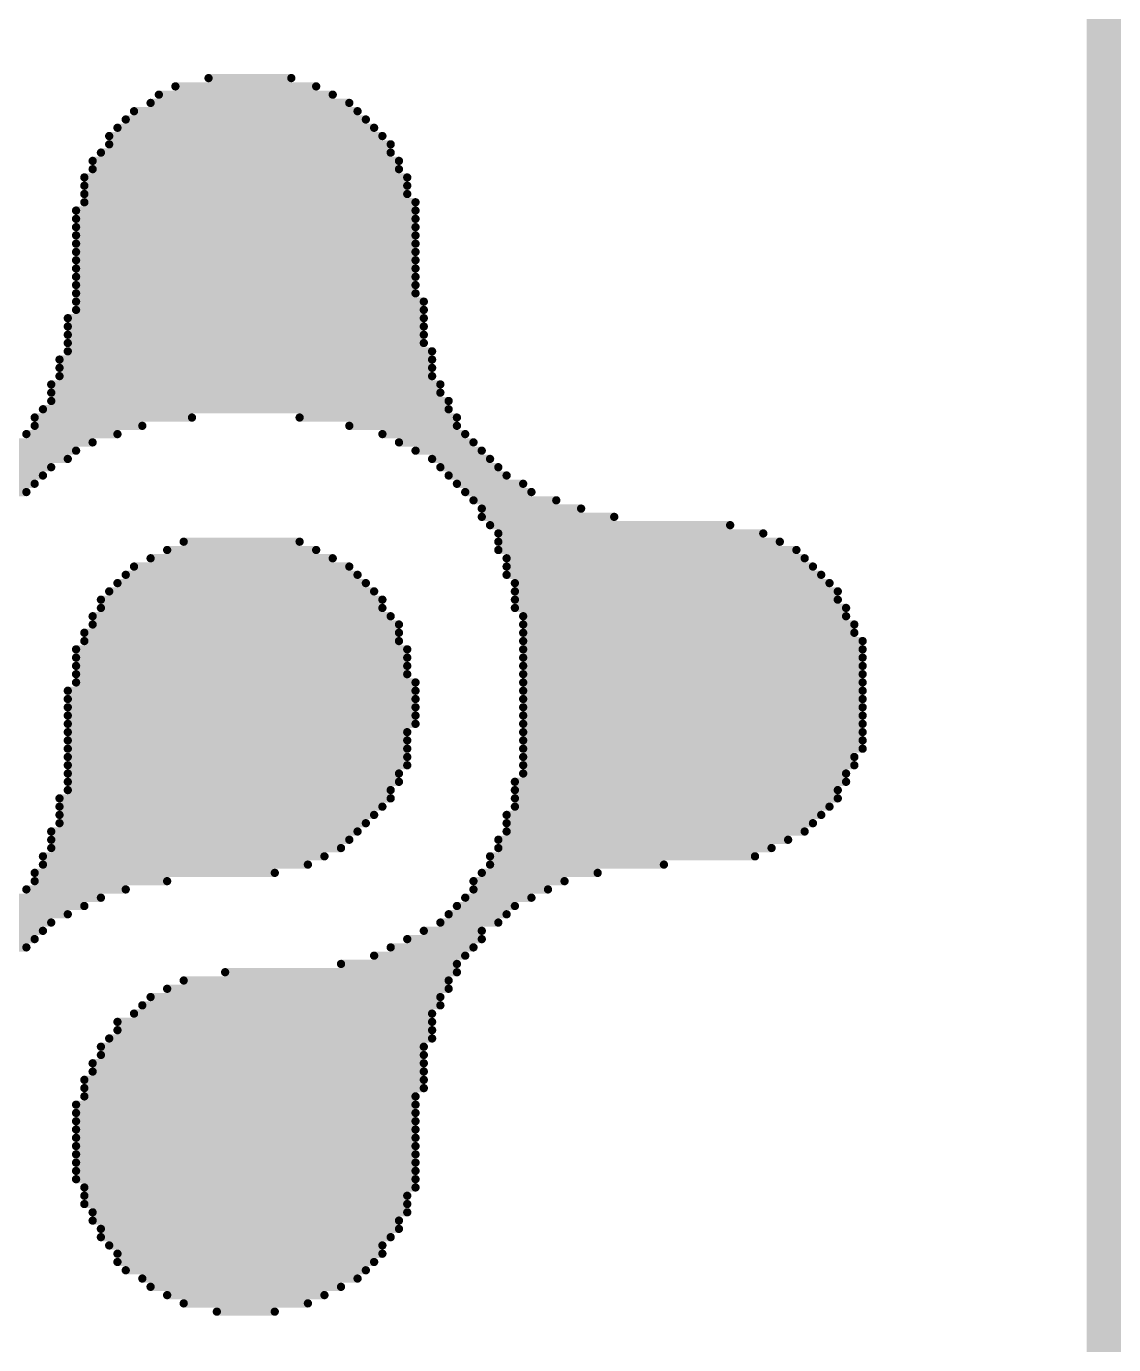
# Model space of a CAD drawing. Header units: millimetres. Extents: x 2.26 to 6.57, y 1.2 to 4.64.
# Drawn here: x 2.6263 to 2.7576, y 3.9282 to 4.0874 of the extents above; entities that cross this region are included whole.
import ezdxf

# ---------------------------------------------------------------- set-up
doc = ezdxf.new("R2010")
doc.units = ezdxf.units.MM
doc.header["$MEASUREMENT"] = 0
for name, color, linetype in [('BottomLayer', 5, 'Continuous'), ('DrillDrawing', 1, 'Continuous'), ('MultiLayer', 9, 'Continuous'), ('TopLayer', 1, 'Continuous'), ('TopOverlay', 2, 'Continuous'), ('ViaHoleLayer', 16, 'Continuous')]:
    doc.layers.add(name, color=color, linetype=linetype)

# ---------------------------------------------------------------- blocks, each defined once
blk = doc.blocks.new('NUCLEO_______0_5___4')
at = {"layer": 'TopOverlay', "const_width": 0.001}
for points in [[(0.02, 0.078), (0.03, 0.078)], [(0.014, 0.076), (0.035, 0.076)], [(0.016, 0.077), (0.033, 0.077)], [(0.013, 0.075), (0.037, 0.075)], [(0.01, 0.073), (0.039, 0.073)], [(0.011, 0.074), (0.038, 0.074)], [(0.009, 0.072), (0.04, 0.072)], [(0.008, 0.071), (0.041, 0.071)], [(0.008, 0.07), (0.042, 0.07)], [(0.006, 0.068), (0.043, 0.068)], [(0.007, 0.069), (0.042, 0.069)], [(0.006, 0.067), (0.043, 0.067)], [(0.005, 0.066), (0.044, 0.066)], [(0.005, 0.065), (0.044, 0.065)], [(0.005, 0.064), (0.044, 0.064)], [(0.004, 0.062), (0.045, 0.062)], [(0.005, 0.063), (0.045, 0.063)], [(0.004, 0.061), (0.045, 0.061)], [(0.004, 0.06), (0.045, 0.06)], [(0.004, 0.059), (0.045, 0.059)], [(0.004, 0.058), (0.045, 0.058)], [(0.004, 0.057), (0.045, 0.057)], [(0.004, 0.056), (0.045, 0.056)], [(0.004, 0.055), (0.045, 0.055)], [(0.004, 0.054), (0.045, 0.054)], [(0.004, 0.053), (0.045, 0.053)], [(0.004, 0.052), (0.045, 0.052)], [(0.004, 0.051), (0.046, 0.051)], [(0.003, 0.049), (0.046, 0.049)], [(0.004, 0.05), (0.046, 0.05)], [(0.003, 0.048), (0.046, 0.048)], [(0.003, 0.047), (0.046, 0.047)], [(0.003, 0.046), (0.046, 0.046)], [(0.003, 0.045), (0.047, 0.045)], [(0.002, 0.044), (0.047, 0.044)], [(0.002, 0.043), (0.047, 0.043)], [(0.001, 0.041), (0.048, 0.041)], [(0.002, 0.042), (0.047, 0.042)], [(0.001, 0.04), (0.048, 0.04)], [(0, 0.038), (0.049, 0.038)], [(0.001, 0.039), (0.049, 0.039)], [(-0.001, 0.037), (0.018, 0.037)], [(0.031, 0.037), (0.05, 0.037)], [(-0.002, 0.035), (0.009, 0.035)], [(-0.001, 0.036), (0.012, 0.036)], [(0.037, 0.036), (0.05, 0.036)], [(0.041, 0.035), (0.051, 0.035)], [(-0.004, 0.033), (0.004, 0.033)], [(-0.003, 0.034), (0.006, 0.034)], [(0.043, 0.034), (0.052, 0.034)], [(0.045, 0.033), (0.053, 0.033)], [(-0.005, 0.032), (0.003, 0.032)], [(0.047, 0.032), (0.054, 0.032)], [(-0.007, 0.03), (0, 0.03)], [(-0.006, 0.031), (0.001, 0.031)], [(0.048, 0.031), (0.055, 0.031)], [(0.049, 0.03), (0.056, 0.03)], [(-0.008, 0.029), (-0.001, 0.029)], [(0.05, 0.029), (0.058, 0.029)], [(-0.01, 0.028), (-0.002, 0.028)], [(0.051, 0.028), (0.059, 0.028)], [(0.052, 0.027), (0.062, 0.027)], [(0.053, 0.026), (0.065, 0.026)], [(0.053, 0.025), (0.069, 0.025)], [(0.054, 0.024), (0.083, 0.024)], [(0.017, 0.022), (0.031, 0.022)], [(0.055, 0.023), (0.087, 0.023)], [(0.055, 0.022), (0.089, 0.022)], [(0.015, 0.021), (0.033, 0.021)], [(0.055, 0.021), (0.091, 0.021)], [(0.011, 0.019), (0.037, 0.019)], [(0.013, 0.02), (0.035, 0.02)], [(0.056, 0.02), (0.092, 0.02)], [(0.056, 0.019), (0.093, 0.019)], [(0.01, 0.018), (0.038, 0.018)], [(0.056, 0.018), (0.094, 0.018)], [(0.008, 0.016), (0.04, 0.016)], [(0.009, 0.017), (0.039, 0.017)], [(0.057, 0.017), (0.095, 0.017)], [(0.057, 0.016), (0.096, 0.016)], [(0.007, 0.015), (0.041, 0.015)], [(0.007, 0.014), (0.041, 0.014)], [(0.057, 0.015), (0.096, 0.015)], [(0.057, 0.014), (0.097, 0.014)], [(0.006, 0.013), (0.042, 0.013)], [(0.058, 0.013), (0.097, 0.013)], [(0.005, 0.011), (0.043, 0.011)], [(0.006, 0.012), (0.043, 0.012)], [(0.058, 0.012), (0.098, 0.012)], [(0.058, 0.011), (0.098, 0.011)], [(0.005, 0.01), (0.043, 0.01)], [(0.058, 0.01), (0.099, 0.01)], [(0.004, 0.009), (0.044, 0.009)], [(0.004, 0.008), (0.044, 0.008)], [(0.058, 0.009), (0.099, 0.009)], [(0.058, 0.008), (0.099, 0.008)], [(0.004, 0.007), (0.044, 0.007)], [(0.004, 0.006), (0.044, 0.006)], [(0.058, 0.007), (0.099, 0.007)], [(0.058, 0.006), (0.099, 0.006)], [(0.004, 0.005), (0.045, 0.005)], [(0.058, 0.005), (0.099, 0.005)], [(0.003, 0.004), (0.045, 0.004)], [(0.003, 0.003), (0.045, 0.003)], [(0.058, 0.004), (0.099, 0.004)], [(0.058, 0.003), (0.099, 0.003)], [(0.003, 0.002), (0.045, 0.002)], [(0.058, 0.002), (0.099, 0.002)], [(0.003, 0.001), (0.045, 0.001)], [(0.003, 0), (0.045, 0)], [(0.058, 0.001), (0.099, 0.001)], [(0.058, 0), (0.099, 0)], [(0.003, -0.001), (0.044, -0.001)], [(0.003, -0.002), (0.044, -0.002)], [(0.058, -0.001), (0.099, -0.001)], [(0.058, -0.002), (0.099, -0.002)], [(0.003, -0.003), (0.044, -0.003)], [(0.058, -0.003), (0.099, -0.003)], [(0.003, -0.004), (0.044, -0.004)], [(0.003, -0.005), (0.044, -0.005)], [(0.058, -0.004), (0.098, -0.004)], [(0.058, -0.005), (0.098, -0.005)], [(0.003, -0.006), (0.043, -0.006)], [(0.058, -0.006), (0.097, -0.006)], [(0.003, -0.007), (0.043, -0.007)], [(0.003, -0.008), (0.042, -0.008)], [(0.057, -0.007), (0.097, -0.007)], [(0.057, -0.008), (0.096, -0.008)], [(0.002, -0.009), (0.042, -0.009)], [(0.002, -0.01), (0.041, -0.01)], [(0.057, -0.009), (0.096, -0.009)], [(0.057, -0.01), (0.095, -0.01)], [(0.002, -0.011), (0.04, -0.011)], [(0.056, -0.011), (0.094, -0.011)], [(0.001, -0.013), (0.038, -0.013)], [(0.002, -0.012), (0.039, -0.012)], [(0.056, -0.012), (0.093, -0.012)], [(0.056, -0.013), (0.092, -0.013)], [(0.001, -0.014), (0.037, -0.014)], [(0.055, -0.014), (0.09, -0.014)], [(0, -0.016), (0.034, -0.016)], [(0.001, -0.015), (0.036, -0.015)], [(0.054, -0.016), (0.086, -0.016)], [(0.055, -0.015), (0.088, -0.015)], [(-0.001, -0.018), (0.028, -0.018)], [(0, -0.017), (0.032, -0.017)], [(0.053, -0.018), (0.067, -0.018)], [(0.054, -0.017), (0.075, -0.017)], [(-0.001, -0.019), (0.015, -0.019)], [(0.052, -0.019), (0.063, -0.019)], [(-0.003, -0.021), (0.007, -0.021)], [(-0.002, -0.02), (0.01, -0.02)], [(0.051, -0.021), (0.059, -0.021)], [(0.052, -0.02), (0.061, -0.02)], [(-0.004, -0.022), (0.005, -0.022)], [(0.05, -0.022), (0.057, -0.022)], [(-0.006, -0.024), (0.001, -0.024)], [(-0.005, -0.023), (0.003, -0.023)], [(0.048, -0.024), (0.055, -0.024)], [(0.049, -0.023), (0.056, -0.023)], [(-0.007, -0.025), (0, -0.025)], [(0.046, -0.025), (0.053, -0.025)], [(-0.01, -0.027), (-0.002, -0.027)], [(-0.008, -0.026), (-0.001, -0.026)], [(0.042, -0.027), (0.052, -0.027)], [(0.044, -0.026), (0.053, -0.026)], [(0.036, -0.029), (0.05, -0.029)], [(0.04, -0.028), (0.051, -0.028)], [(0.022, -0.03), (0.05, -0.03)], [(0.015, -0.032), (0.049, -0.032)], [(0.017, -0.031), (0.049, -0.031)], [(0.013, -0.033), (0.048, -0.033)], [(0.011, -0.035), (0.047, -0.035)], [(0.012, -0.034), (0.048, -0.034)], [(0.009, -0.036), (0.047, -0.036)], [(0.009, -0.037), (0.047, -0.037)], [(0.008, -0.038), (0.047, -0.038)], [(0.007, -0.039), (0.046, -0.039)], [(0.007, -0.04), (0.046, -0.04)], [(0.006, -0.041), (0.046, -0.041)], [(0.005, -0.043), (0.046, -0.043)], [(0.006, -0.042), (0.046, -0.042)], [(0.005, -0.044), (0.046, -0.044)], [(0.005, -0.045), (0.045, -0.045)], [(0.004, -0.046), (0.045, -0.046)], [(0.004, -0.047), (0.045, -0.047)], [(0.004, -0.048), (0.045, -0.048)], [(0.004, -0.049), (0.045, -0.049)], [(0.004, -0.05), (0.045, -0.05)], [(0.004, -0.051), (0.045, -0.051)], [(0.004, -0.052), (0.045, -0.052)], [(0.004, -0.053), (0.045, -0.053)], [(0.004, -0.054), (0.045, -0.054)], [(0.004, -0.055), (0.045, -0.055)], [(0.005, -0.056), (0.045, -0.056)], [(0.005, -0.057), (0.044, -0.057)], [(0.005, -0.058), (0.044, -0.058)], [(0.006, -0.059), (0.044, -0.059)], [(0.006, -0.06), (0.043, -0.06)], [(0.007, -0.061), (0.043, -0.061)], [(0.007, -0.062), (0.042, -0.062)], [(0.008, -0.063), (0.041, -0.063)], [(0.009, -0.064), (0.041, -0.064)], [(0.009, -0.065), (0.04, -0.065)], [(0.01, -0.066), (0.039, -0.066)], [(0.012, -0.067), (0.038, -0.067)], [(0.013, -0.068), (0.036, -0.068)], [(0.015, -0.069), (0.034, -0.069)], [(0.017, -0.07), (0.032, -0.07)], [(0.021, -0.071), (0.028, -0.071)]]:
    blk.add_lwpolyline(points, dxfattribs=at)
at = {"layer": 'TopOverlay', "const_width": 0.0005}
for points in [[(0.01975, 0.078, 1), (0.02025, 0.078, 1)], [(0.02975, 0.078, 1), (0.03025, 0.078, 1)], [(0.01375, 0.076, 1), (0.01425, 0.076, 1)], [(0.01575, 0.077, 1), (0.01625, 0.077, 1)], [(0.03275, 0.077, 1), (0.03325, 0.077, 1)], [(0.03475, 0.076, 1), (0.03525, 0.076, 1)], [(0.01275, 0.075, 1), (0.01325, 0.075, 1)], [(0.03675, 0.075, 1), (0.03725, 0.075, 1)], [(0.00975, 0.073, 1), (0.01025, 0.073, 1)], [(0.01075, 0.074, 1), (0.01125, 0.074, 1)], [(0.03775, 0.074, 1), (0.03825, 0.074, 1)], [(0.03875, 0.073, 1), (0.03925, 0.073, 1)], [(0.00875, 0.072, 1), (0.00925, 0.072, 1)], [(0.03975, 0.072, 1), (0.04025, 0.072, 1)], [(0.00775, 0.071, 1), (0.00825, 0.071, 1)], [(0.00775, 0.07, 1), (0.00825, 0.07, 1)], [(0.04075, 0.071, 1), (0.04125, 0.071, 1)], [(0.04175, 0.07, 1), (0.04225, 0.07, 1)], [(0.00575, 0.068, 1), (0.00625, 0.068, 1)], [(0.00675, 0.069, 1), (0.00725, 0.069, 1)], [(0.04175, 0.069, 1), (0.04225, 0.069, 1)], [(0.04275, 0.068, 1), (0.04325, 0.068, 1)], [(0.00575, 0.067, 1), (0.00625, 0.067, 1)], [(0.04275, 0.067, 1), (0.04325, 0.067, 1)], [(0.00475, 0.066, 1), (0.00525, 0.066, 1)], [(0.00475, 0.065, 1), (0.00525, 0.065, 1)], [(0.04375, 0.066, 1), (0.04425, 0.066, 1)], [(0.04375, 0.065, 1), (0.04425, 0.065, 1)], [(0.00475, 0.064, 1), (0.00525, 0.064, 1)], [(0.04375, 0.064, 1), (0.04425, 0.064, 1)], [(0.00375, 0.062, 1), (0.00425, 0.062, 1)], [(0.00475, 0.063, 1), (0.00525, 0.063, 1)], [(0.04475, 0.063, 1), (0.04525, 0.063, 1)], [(0.04475, 0.062, 1), (0.04525, 0.062, 1)], [(0.00375, 0.061, 1), (0.00425, 0.061, 1)], [(0.04475, 0.061, 1), (0.04525, 0.061, 1)], [(0.00375, 0.06, 1), (0.00425, 0.06, 1)], [(0.00375, 0.059, 1), (0.00425, 0.059, 1)], [(0.04475, 0.06, 1), (0.04525, 0.06, 1)], [(0.04475, 0.059, 1), (0.04525, 0.059, 1)], [(0.00375, 0.058, 1), (0.00425, 0.058, 1)], [(0.00375, 0.057, 1), (0.00425, 0.057, 1)], [(0.04475, 0.058, 1), (0.04525, 0.058, 1)], [(0.04475, 0.057, 1), (0.04525, 0.057, 1)], [(0.00375, 0.056, 1), (0.00425, 0.056, 1)], [(0.04475, 0.056, 1), (0.04525, 0.056, 1)], [(0.00375, 0.055, 1), (0.00425, 0.055, 1)], [(0.00375, 0.054, 1), (0.00425, 0.054, 1)], [(0.04475, 0.055, 1), (0.04525, 0.055, 1)], [(0.04475, 0.054, 1), (0.04525, 0.054, 1)], [(0.00375, 0.053, 1), (0.00425, 0.053, 1)], [(0.04475, 0.053, 1), (0.04525, 0.053, 1)], [(0.00375, 0.052, 1), (0.00425, 0.052, 1)], [(0.00375, 0.051, 1), (0.00425, 0.051, 1)], [(0.04475, 0.052, 1), (0.04525, 0.052, 1)], [(0.04575, 0.051, 1), (0.04625, 0.051, 1)], [(0.00275, 0.049, 1), (0.00325, 0.049, 1)], [(0.00375, 0.05, 1), (0.00425, 0.05, 1)], [(0.04575, 0.05, 1), (0.04625, 0.05, 1)], [(0.04575, 0.049, 1), (0.04625, 0.049, 1)], [(0.00275, 0.048, 1), (0.00325, 0.048, 1)], [(0.04575, 0.048, 1), (0.04625, 0.048, 1)], [(0.00275, 0.047, 1), (0.00325, 0.047, 1)], [(0.00275, 0.046, 1), (0.00325, 0.046, 1)], [(0.04575, 0.047, 1), (0.04625, 0.047, 1)], [(0.04575, 0.046, 1), (0.04625, 0.046, 1)], [(0.00275, 0.045, 1), (0.00325, 0.045, 1)], [(0.04675, 0.045, 1), (0.04725, 0.045, 1)], [(0.00175, 0.044, 1), (0.00225, 0.044, 1)], [(0.00175, 0.043, 1), (0.00225, 0.043, 1)], [(0.04675, 0.044, 1), (0.04725, 0.044, 1)], [(0.04675, 0.043, 1), (0.04725, 0.043, 1)], [(0.00075, 0.041, 1), (0.00125, 0.041, 1)], [(0.00175, 0.042, 1), (0.00225, 0.042, 1)], [(0.04675, 0.042, 1), (0.04725, 0.042, 1)], [(0.04775, 0.041, 1), (0.04825, 0.041, 1)], [(0.00075, 0.04, 1), (0.00125, 0.04, 1)], [(0.04775, 0.04, 1), (0.04825, 0.04, 1)], [(-0.00025, 0.038, 1), (0.00025, 0.038, 1)], [(0.00075, 0.039, 1), (0.00125, 0.039, 1)], [(0.04875, 0.039, 1), (0.04925, 0.039, 1)], [(0.04875, 0.038, 1), (0.04925, 0.038, 1)], [(-0.00125, 0.037, 1), (-0.00075, 0.037, 1)], [(0.01775, 0.037, 1), (0.01825, 0.037, 1)], [(0.03075, 0.037, 1), (0.03125, 0.037, 1)], [(0.04975, 0.037, 1), (0.05025, 0.037, 1)], [(-0.00225, 0.035, 1), (-0.00175, 0.035, 1)], [(-0.00125, 0.036, 1), (-0.00075, 0.036, 1)], [(0.00875, 0.035, 1), (0.00925, 0.035, 1)], [(0.01175, 0.036, 1), (0.01225, 0.036, 1)], [(0.03675, 0.036, 1), (0.03725, 0.036, 1)], [(0.04075, 0.035, 1), (0.04125, 0.035, 1)], [(0.04975, 0.036, 1), (0.05025, 0.036, 1)], [(0.05075, 0.035, 1), (0.05125, 0.035, 1)], [(0.00375, 0.033, 1), (0.00425, 0.033, 1)], [(0.00575, 0.034, 1), (0.00625, 0.034, 1)], [(0.04275, 0.034, 1), (0.04325, 0.034, 1)], [(0.04475, 0.033, 1), (0.04525, 0.033, 1)], [(0.05175, 0.034, 1), (0.05225, 0.034, 1)], [(0.05275, 0.033, 1), (0.05325, 0.033, 1)], [(0.00275, 0.032, 1), (0.00325, 0.032, 1)], [(0.04675, 0.032, 1), (0.04725, 0.032, 1)], [(0.05375, 0.032, 1), (0.05425, 0.032, 1)], [(-0.00025, 0.03, 1), (0.00025, 0.03, 1)], [(0.00075, 0.031, 1), (0.00125, 0.031, 1)], [(0.04775, 0.031, 1), (0.04825, 0.031, 1)], [(0.04875, 0.03, 1), (0.04925, 0.03, 1)], [(0.05475, 0.031, 1), (0.05525, 0.031, 1)], [(0.05575, 0.03, 1), (0.05625, 0.03, 1)], [(-0.00125, 0.029, 1), (-0.00075, 0.029, 1)], [(0.04975, 0.029, 1), (0.05025, 0.029, 1)], [(0.05775, 0.029, 1), (0.05825, 0.029, 1)], [(-0.00225, 0.028, 1), (-0.00175, 0.028, 1)], [(0.05075, 0.028, 1), (0.05125, 0.028, 1)], [(0.05175, 0.027, 1), (0.05225, 0.027, 1)], [(0.05875, 0.028, 1), (0.05925, 0.028, 1)], [(0.06175, 0.027, 1), (0.06225, 0.027, 1)], [(0.05275, 0.026, 1), (0.05325, 0.026, 1)], [(0.05275, 0.025, 1), (0.05325, 0.025, 1)], [(0.06475, 0.026, 1), (0.06525, 0.026, 1)], [(0.06875, 0.025, 1), (0.06925, 0.025, 1)], [(0.05375, 0.024, 1), (0.05425, 0.024, 1)], [(0.08275, 0.024, 1), (0.08325, 0.024, 1)], [(0.01675, 0.022, 1), (0.01725, 0.022, 1)], [(0.03075, 0.022, 1), (0.03125, 0.022, 1)], [(0.05475, 0.023, 1), (0.05525, 0.023, 1)], [(0.05475, 0.022, 1), (0.05525, 0.022, 1)], [(0.08675, 0.023, 1), (0.08725, 0.023, 1)], [(0.08875, 0.022, 1), (0.08925, 0.022, 1)], [(0.01475, 0.021, 1), (0.01525, 0.021, 1)], [(0.03275, 0.021, 1), (0.03325, 0.021, 1)], [(0.05475, 0.021, 1), (0.05525, 0.021, 1)], [(0.09075, 0.021, 1), (0.09125, 0.021, 1)], [(0.01075, 0.019, 1), (0.01125, 0.019, 1)], [(0.01275, 0.02, 1), (0.01325, 0.02, 1)], [(0.03475, 0.02, 1), (0.03525, 0.02, 1)], [(0.03675, 0.019, 1), (0.03725, 0.019, 1)], [(0.05575, 0.02, 1), (0.05625, 0.02, 1)], [(0.05575, 0.019, 1), (0.05625, 0.019, 1)], [(0.09175, 0.02, 1), (0.09225, 0.02, 1)], [(0.09275, 0.019, 1), (0.09325, 0.019, 1)], [(0.00975, 0.018, 1), (0.01025, 0.018, 1)], [(0.03775, 0.018, 1), (0.03825, 0.018, 1)], [(0.05575, 0.018, 1), (0.05625, 0.018, 1)], [(0.09375, 0.018, 1), (0.09425, 0.018, 1)], [(0.00775, 0.016, 1), (0.00825, 0.016, 1)], [(0.00875, 0.017, 1), (0.00925, 0.017, 1)], [(0.03875, 0.017, 1), (0.03925, 0.017, 1)], [(0.03975, 0.016, 1), (0.04025, 0.016, 1)], [(0.05675, 0.017, 1), (0.05725, 0.017, 1)], [(0.05675, 0.016, 1), (0.05725, 0.016, 1)], [(0.09475, 0.017, 1), (0.09525, 0.017, 1)], [(0.09575, 0.016, 1), (0.09625, 0.016, 1)], [(0.00675, 0.015, 1), (0.00725, 0.015, 1)], [(0.00675, 0.014, 1), (0.00725, 0.014, 1)], [(0.04075, 0.015, 1), (0.04125, 0.015, 1)], [(0.04075, 0.014, 1), (0.04125, 0.014, 1)], [(0.05675, 0.015, 1), (0.05725, 0.015, 1)], [(0.05675, 0.014, 1), (0.05725, 0.014, 1)], [(0.09575, 0.015, 1), (0.09625, 0.015, 1)], [(0.09675, 0.014, 1), (0.09725, 0.014, 1)], [(0.00575, 0.013, 1), (0.00625, 0.013, 1)], [(0.04175, 0.013, 1), (0.04225, 0.013, 1)], [(0.05775, 0.013, 1), (0.05825, 0.013, 1)], [(0.09675, 0.013, 1), (0.09725, 0.013, 1)], [(0.00475, 0.011, 1), (0.00525, 0.011, 1)], [(0.00575, 0.012, 1), (0.00625, 0.012, 1)], [(0.04275, 0.012, 1), (0.04325, 0.012, 1)], [(0.04275, 0.011, 1), (0.04325, 0.011, 1)], [(0.05775, 0.012, 1), (0.05825, 0.012, 1)], [(0.05775, 0.011, 1), (0.05825, 0.011, 1)], [(0.09775, 0.012, 1), (0.09825, 0.012, 1)], [(0.09775, 0.011, 1), (0.09825, 0.011, 1)], [(0.00475, 0.01, 1), (0.00525, 0.01, 1)], [(0.04275, 0.01, 1), (0.04325, 0.01, 1)], [(0.05775, 0.01, 1), (0.05825, 0.01, 1)], [(0.09875, 0.01, 1), (0.09925, 0.01, 1)], [(0.00375, 0.009, 1), (0.00425, 0.009, 1)], [(0.00375, 0.008, 1), (0.00425, 0.008, 1)], [(0.04375, 0.009, 1), (0.04425, 0.009, 1)], [(0.04375, 0.008, 1), (0.04425, 0.008, 1)], [(0.05775, 0.009, 1), (0.05825, 0.009, 1)], [(0.05775, 0.008, 1), (0.05825, 0.008, 1)], [(0.09875, 0.009, 1), (0.09925, 0.009, 1)], [(0.09875, 0.008, 1), (0.09925, 0.008, 1)], [(0.00375, 0.007, 1), (0.00425, 0.007, 1)], [(0.00375, 0.006, 1), (0.00425, 0.006, 1)], [(0.04375, 0.007, 1), (0.04425, 0.007, 1)], [(0.04375, 0.006, 1), (0.04425, 0.006, 1)], [(0.05775, 0.007, 1), (0.05825, 0.007, 1)], [(0.05775, 0.006, 1), (0.05825, 0.006, 1)], [(0.09875, 0.007, 1), (0.09925, 0.007, 1)], [(0.09875, 0.006, 1), (0.09925, 0.006, 1)], [(0.00375, 0.005, 1), (0.00425, 0.005, 1)], [(0.04475, 0.005, 1), (0.04525, 0.005, 1)], [(0.05775, 0.005, 1), (0.05825, 0.005, 1)], [(0.09875, 0.005, 1), (0.09925, 0.005, 1)], [(0.00275, 0.004, 1), (0.00325, 0.004, 1)], [(0.00275, 0.003, 1), (0.00325, 0.003, 1)], [(0.04475, 0.004, 1), (0.04525, 0.004, 1)], [(0.04475, 0.003, 1), (0.04525, 0.003, 1)], [(0.05775, 0.004, 1), (0.05825, 0.004, 1)], [(0.05775, 0.003, 1), (0.05825, 0.003, 1)], [(0.09875, 0.004, 1), (0.09925, 0.004, 1)], [(0.09875, 0.003, 1), (0.09925, 0.003, 1)], [(0.00275, 0.002, 1), (0.00325, 0.002, 1)], [(0.04475, 0.002, 1), (0.04525, 0.002, 1)], [(0.05775, 0.002, 1), (0.05825, 0.002, 1)], [(0.09875, 0.002, 1), (0.09925, 0.002, 1)], [(0.00275, 0.001, 1), (0.00325, 0.001, 1)], [(0.00275, 0, 1), (0.00325, 0, 1)], [(0.04475, 0.001, 1), (0.04525, 0.001, 1)], [(0.04475, 0, 1), (0.04525, 0, 1)], [(0.05775, 0.001, 1), (0.05825, 0.001, 1)], [(0.05775, 0, 1), (0.05825, 0, 1)], [(0.09875, 0.001, 1), (0.09925, 0.001, 1)], [(0.09875, 0, 1), (0.09925, 0, 1)], [(0.00275, -0.001, 1), (0.00325, -0.001, 1)], [(0.00275, -0.002, 1), (0.00325, -0.002, 1)], [(0.04375, -0.001, 1), (0.04425, -0.001, 1)], [(0.04375, -0.002, 1), (0.04425, -0.002, 1)], [(0.05775, -0.001, 1), (0.05825, -0.001, 1)], [(0.05775, -0.002, 1), (0.05825, -0.002, 1)], [(0.09875, -0.001, 1), (0.09925, -0.001, 1)], [(0.09875, -0.002, 1), (0.09925, -0.002, 1)], [(0.00275, -0.003, 1), (0.00325, -0.003, 1)], [(0.04375, -0.003, 1), (0.04425, -0.003, 1)], [(0.05775, -0.003, 1), (0.05825, -0.003, 1)], [(0.09875, -0.003, 1), (0.09925, -0.003, 1)], [(0.00275, -0.004, 1), (0.00325, -0.004, 1)], [(0.00275, -0.005, 1), (0.00325, -0.005, 1)], [(0.04375, -0.004, 1), (0.04425, -0.004, 1)], [(0.04375, -0.005, 1), (0.04425, -0.005, 1)], [(0.05775, -0.004, 1), (0.05825, -0.004, 1)], [(0.05775, -0.005, 1), (0.05825, -0.005, 1)], [(0.09775, -0.004, 1), (0.09825, -0.004, 1)], [(0.09775, -0.005, 1), (0.09825, -0.005, 1)], [(0.00275, -0.006, 1), (0.00325, -0.006, 1)], [(0.04275, -0.006, 1), (0.04325, -0.006, 1)], [(0.05775, -0.006, 1), (0.05825, -0.006, 1)], [(0.09675, -0.006, 1), (0.09725, -0.006, 1)], [(0.00275, -0.007, 1), (0.00325, -0.007, 1)], [(0.00275, -0.008, 1), (0.00325, -0.008, 1)], [(0.04175, -0.008, 1), (0.04225, -0.008, 1)], [(0.04275, -0.007, 1), (0.04325, -0.007, 1)], [(0.05675, -0.007, 1), (0.05725, -0.007, 1)], [(0.05675, -0.008, 1), (0.05725, -0.008, 1)], [(0.09575, -0.008, 1), (0.09625, -0.008, 1)], [(0.09675, -0.007, 1), (0.09725, -0.007, 1)], [(0.00175, -0.009, 1), (0.00225, -0.009, 1)], [(0.00175, -0.01, 1), (0.00225, -0.01, 1)], [(0.04075, -0.01, 1), (0.04125, -0.01, 1)], [(0.04175, -0.009, 1), (0.04225, -0.009, 1)], [(0.05675, -0.009, 1), (0.05725, -0.009, 1)], [(0.05675, -0.01, 1), (0.05725, -0.01, 1)], [(0.09475, -0.01, 1), (0.09525, -0.01, 1)], [(0.09575, -0.009, 1), (0.09625, -0.009, 1)], [(0.00175, -0.011, 1), (0.00225, -0.011, 1)], [(0.03975, -0.011, 1), (0.04025, -0.011, 1)], [(0.05575, -0.011, 1), (0.05625, -0.011, 1)], [(0.09375, -0.011, 1), (0.09425, -0.011, 1)], [(0.00075, -0.013, 1), (0.00125, -0.013, 1)], [(0.00175, -0.012, 1), (0.00225, -0.012, 1)], [(0.03775, -0.013, 1), (0.03825, -0.013, 1)], [(0.03875, -0.012, 1), (0.03925, -0.012, 1)], [(0.05575, -0.012, 1), (0.05625, -0.012, 1)], [(0.05575, -0.013, 1), (0.05625, -0.013, 1)], [(0.09175, -0.013, 1), (0.09225, -0.013, 1)], [(0.09275, -0.012, 1), (0.09325, -0.012, 1)], [(0.00075, -0.014, 1), (0.00125, -0.014, 1)], [(0.03675, -0.014, 1), (0.03725, -0.014, 1)], [(0.05475, -0.014, 1), (0.05525, -0.014, 1)], [(0.08975, -0.014, 1), (0.09025, -0.014, 1)], [(-0.00025, -0.016, 1), (0.00025, -0.016, 1)], [(0.00075, -0.015, 1), (0.00125, -0.015, 1)], [(0.03375, -0.016, 1), (0.03425, -0.016, 1)], [(0.03575, -0.015, 1), (0.03625, -0.015, 1)], [(0.05375, -0.016, 1), (0.05425, -0.016, 1)], [(0.05475, -0.015, 1), (0.05525, -0.015, 1)], [(0.08575, -0.016, 1), (0.08625, -0.016, 1)], [(0.08775, -0.015, 1), (0.08825, -0.015, 1)], [(-0.00125, -0.018, 1), (-0.00075, -0.018, 1)], [(-0.00025, -0.017, 1), (0.00025, -0.017, 1)], [(0.02775, -0.018, 1), (0.02825, -0.018, 1)], [(0.03175, -0.017, 1), (0.03225, -0.017, 1)], [(0.05275, -0.018, 1), (0.05325, -0.018, 1)], [(0.05375, -0.017, 1), (0.05425, -0.017, 1)], [(0.06675, -0.018, 1), (0.06725, -0.018, 1)], [(0.07475, -0.017, 1), (0.07525, -0.017, 1)], [(-0.00125, -0.019, 1), (-0.00075, -0.019, 1)], [(0.01475, -0.019, 1), (0.01525, -0.019, 1)], [(0.05175, -0.019, 1), (0.05225, -0.019, 1)], [(0.06275, -0.019, 1), (0.06325, -0.019, 1)], [(-0.00225, -0.02, 1), (-0.00175, -0.02, 1)], [(0.00675, -0.021, 1), (0.00725, -0.021, 1)], [(0.00975, -0.02, 1), (0.01025, -0.02, 1)], [(0.05075, -0.021, 1), (0.05125, -0.021, 1)], [(0.05175, -0.02, 1), (0.05225, -0.02, 1)], [(0.05875, -0.021, 1), (0.05925, -0.021, 1)], [(0.06075, -0.02, 1), (0.06125, -0.02, 1)], [(0.00475, -0.022, 1), (0.00525, -0.022, 1)], [(0.04975, -0.022, 1), (0.05025, -0.022, 1)], [(0.05675, -0.022, 1), (0.05725, -0.022, 1)], [(0.00075, -0.024, 1), (0.00125, -0.024, 1)], [(0.00275, -0.023, 1), (0.00325, -0.023, 1)], [(0.04775, -0.024, 1), (0.04825, -0.024, 1)], [(0.04875, -0.023, 1), (0.04925, -0.023, 1)], [(0.05475, -0.024, 1), (0.05525, -0.024, 1)], [(0.05575, -0.023, 1), (0.05625, -0.023, 1)], [(-0.00025, -0.025, 1), (0.00025, -0.025, 1)], [(0.04575, -0.025, 1), (0.04625, -0.025, 1)], [(0.05275, -0.025, 1), (0.05325, -0.025, 1)], [(-0.00225, -0.027, 1), (-0.00175, -0.027, 1)], [(-0.00125, -0.026, 1), (-0.00075, -0.026, 1)], [(0.04175, -0.027, 1), (0.04225, -0.027, 1)], [(0.04375, -0.026, 1), (0.04425, -0.026, 1)], [(0.05175, -0.027, 1), (0.05225, -0.027, 1)], [(0.05275, -0.026, 1), (0.05325, -0.026, 1)], [(0.03575, -0.029, 1), (0.03625, -0.029, 1)], [(0.03975, -0.028, 1), (0.04025, -0.028, 1)], [(0.04975, -0.029, 1), (0.05025, -0.029, 1)], [(0.05075, -0.028, 1), (0.05125, -0.028, 1)], [(0.02175, -0.03, 1), (0.02225, -0.03, 1)], [(0.04975, -0.03, 1), (0.05025, -0.03, 1)], [(0.01475, -0.032, 1), (0.01525, -0.032, 1)], [(0.01675, -0.031, 1), (0.01725, -0.031, 1)], [(0.04875, -0.031, 1), (0.04925, -0.031, 1)], [(0.04875, -0.032, 1), (0.04925, -0.032, 1)], [(0.01275, -0.033, 1), (0.01325, -0.033, 1)], [(0.04775, -0.033, 1), (0.04825, -0.033, 1)], [(0.01075, -0.035, 1), (0.01125, -0.035, 1)], [(0.01175, -0.034, 1), (0.01225, -0.034, 1)], [(0.04675, -0.035, 1), (0.04725, -0.035, 1)], [(0.04775, -0.034, 1), (0.04825, -0.034, 1)], [(0.00875, -0.036, 1), (0.00925, -0.036, 1)], [(0.00875, -0.037, 1), (0.00925, -0.037, 1)], [(0.04675, -0.036, 1), (0.04725, -0.036, 1)], [(0.04675, -0.037, 1), (0.04725, -0.037, 1)], [(0.00775, -0.038, 1), (0.00825, -0.038, 1)], [(0.04675, -0.038, 1), (0.04725, -0.038, 1)], [(0.00675, -0.039, 1), (0.00725, -0.039, 1)], [(0.00675, -0.04, 1), (0.00725, -0.04, 1)], [(0.04575, -0.039, 1), (0.04625, -0.039, 1)], [(0.04575, -0.04, 1), (0.04625, -0.04, 1)], [(0.00575, -0.041, 1), (0.00625, -0.041, 1)], [(0.04575, -0.041, 1), (0.04625, -0.041, 1)], [(0.00475, -0.043, 1), (0.00525, -0.043, 1)], [(0.00575, -0.042, 1), (0.00625, -0.042, 1)], [(0.04575, -0.042, 1), (0.04625, -0.042, 1)], [(0.04575, -0.043, 1), (0.04625, -0.043, 1)], [(0.00475, -0.044, 1), (0.00525, -0.044, 1)], [(0.00475, -0.045, 1), (0.00525, -0.045, 1)], [(0.04475, -0.045, 1), (0.04525, -0.045, 1)], [(0.04575, -0.044, 1), (0.04625, -0.044, 1)], [(0.00375, -0.046, 1), (0.00425, -0.046, 1)], [(0.04475, -0.046, 1), (0.04525, -0.046, 1)], [(0.00375, -0.047, 1), (0.00425, -0.047, 1)], [(0.00375, -0.048, 1), (0.00425, -0.048, 1)], [(0.04475, -0.047, 1), (0.04525, -0.047, 1)], [(0.04475, -0.048, 1), (0.04525, -0.048, 1)], [(0.00375, -0.049, 1), (0.00425, -0.049, 1)], [(0.04475, -0.049, 1), (0.04525, -0.049, 1)], [(0.00375, -0.05, 1), (0.00425, -0.05, 1)], [(0.00375, -0.051, 1), (0.00425, -0.051, 1)], [(0.04475, -0.05, 1), (0.04525, -0.05, 1)], [(0.04475, -0.051, 1), (0.04525, -0.051, 1)], [(0.00375, -0.052, 1), (0.00425, -0.052, 1)], [(0.00375, -0.053, 1), (0.00425, -0.053, 1)], [(0.04475, -0.052, 1), (0.04525, -0.052, 1)], [(0.04475, -0.053, 1), (0.04525, -0.053, 1)], [(0.00375, -0.054, 1), (0.00425, -0.054, 1)], [(0.04475, -0.054, 1), (0.04525, -0.054, 1)], [(0.00375, -0.055, 1), (0.00425, -0.055, 1)], [(0.00475, -0.056, 1), (0.00525, -0.056, 1)], [(0.04475, -0.055, 1), (0.04525, -0.055, 1)], [(0.04475, -0.056, 1), (0.04525, -0.056, 1)], [(0.00475, -0.057, 1), (0.00525, -0.057, 1)], [(0.04375, -0.057, 1), (0.04425, -0.057, 1)], [(0.00475, -0.058, 1), (0.00525, -0.058, 1)], [(0.00575, -0.059, 1), (0.00625, -0.059, 1)], [(0.04375, -0.058, 1), (0.04425, -0.058, 1)], [(0.04375, -0.059, 1), (0.04425, -0.059, 1)], [(0.00575, -0.06, 1), (0.00625, -0.06, 1)], [(0.00675, -0.061, 1), (0.00725, -0.061, 1)], [(0.04275, -0.06, 1), (0.04325, -0.06, 1)], [(0.04275, -0.061, 1), (0.04325, -0.061, 1)], [(0.00675, -0.062, 1), (0.00725, -0.062, 1)], [(0.04175, -0.062, 1), (0.04225, -0.062, 1)], [(0.00775, -0.063, 1), (0.00825, -0.063, 1)], [(0.00875, -0.064, 1), (0.00925, -0.064, 1)], [(0.04075, -0.063, 1), (0.04125, -0.063, 1)], [(0.04075, -0.064, 1), (0.04125, -0.064, 1)], [(0.00875, -0.065, 1), (0.00925, -0.065, 1)], [(0.03975, -0.065, 1), (0.04025, -0.065, 1)], [(0.00975, -0.066, 1), (0.01025, -0.066, 1)], [(0.01175, -0.067, 1), (0.01225, -0.067, 1)], [(0.03775, -0.067, 1), (0.03825, -0.067, 1)], [(0.03875, -0.066, 1), (0.03925, -0.066, 1)], [(0.01275, -0.068, 1), (0.01325, -0.068, 1)], [(0.03575, -0.068, 1), (0.03625, -0.068, 1)], [(0.01475, -0.069, 1), (0.01525, -0.069, 1)], [(0.01675, -0.07, 1), (0.01725, -0.07, 1)], [(0.03175, -0.07, 1), (0.03225, -0.07, 1)], [(0.03375, -0.069, 1), (0.03425, -0.069, 1)], [(0.02075, -0.071, 1), (0.02125, -0.071, 1)], [(0.02775, -0.071, 1), (0.02825, -0.071, 1)]]:
    blk.add_lwpolyline(points, format="xyb", close=True, dxfattribs=at)
blk = doc.blocks.new('1_6P_88')
at = {"layer": 'TopOverlay', "const_width": 0.00787}
blk.add_lwpolyline([(0.55, -0.05), (-0.05, -0.05)], dxfattribs=at)

msp = doc.modelspace()

# ---------------------------------------------------------------- linework, layer by layer
at = {"layer": 'BottomLayer', "const_width": 0.008}
msp.add_lwpolyline([(2.70427, 4.00315, 1), (2.71227, 4.00315, 1)], format="xyb", close=True, dxfattribs=at)
at = {"layer": 'DrillDrawing', "const_width": 0.002}
for points in [[(2.69827, 4.01315), (2.70827, 4.00815)], [(2.69827, 4.01315), (2.70327, 4.00315)], [(2.70827, 4.00815), (2.71827, 4.01315)], [(2.71327, 4.00315), (2.71827, 4.01315)], [(2.69827, 3.99315), (2.70327, 4.00315)], [(2.71327, 4.00315), (2.71827, 3.99315)], [(2.69827, 3.99315), (2.70827, 3.99815)], [(2.70827, 3.99815), (2.71827, 3.99315)]]:
    msp.add_lwpolyline(points, dxfattribs=at)
at = {"layer": 'DrillDrawing', "const_width": 0.001}
for points in [[(2.69777, 4.01315, 1), (2.69877, 4.01315, 1)], [(2.69777, 4.01315, 1), (2.69877, 4.01315, 1)], [(2.71777, 4.01315, 1), (2.71877, 4.01315, 1)], [(2.71777, 4.01315, 1), (2.71877, 4.01315, 1)], [(2.70777, 4.00815, 1), (2.70877, 4.00815, 1)], [(2.70777, 4.00815, 1), (2.70877, 4.00815, 1)], [(2.70277, 4.00315, 1), (2.70377, 4.00315, 1)], [(2.70277, 4.00315, 1), (2.70377, 4.00315, 1)], [(2.71277, 4.00315, 1), (2.71377, 4.00315, 1)], [(2.71277, 4.00315, 1), (2.71377, 4.00315, 1)], [(2.70777, 3.99815, 1), (2.70877, 3.99815, 1)], [(2.70777, 3.99815, 1), (2.70877, 3.99815, 1)], [(2.69777, 3.99315, 1), (2.69877, 3.99315, 1)], [(2.69777, 3.99315, 1), (2.69877, 3.99315, 1)], [(2.71777, 3.99315, 1), (2.71877, 3.99315, 1)], [(2.71777, 3.99315, 1), (2.71877, 3.99315, 1)]]:
    msp.add_lwpolyline(points, format="xyb", close=True, dxfattribs=at)
at = {"layer": 'MultiLayer', "const_width": 0.008}
msp.add_lwpolyline([(2.70427, 4.00315, 1), (2.71227, 4.00315, 1)], format="xyb", close=True, dxfattribs=at)
at = {"layer": 'TopLayer', "const_width": 0.008}
msp.add_lwpolyline([(2.70427, 4.00315, 1), (2.71227, 4.00315, 1)], format="xyb", close=True, dxfattribs=at)
at = {"layer": 'ViaHoleLayer', "const_width": 0.004}
msp.add_lwpolyline([(2.70627, 4.00315, 1), (2.71027, 4.00315, 1)], format="xyb", close=True, dxfattribs=at)

# ---------------------------------------------------------------- block references
at = {"rotation": 270}
msp.add_blockref('1_6P_88', (2.80827, 4.10315), dxfattribs=at)
msp.add_blockref('NUCLEO_______0_5___4', (2.62827, 4.00315))

doc.saveas('drawing.dxf')
